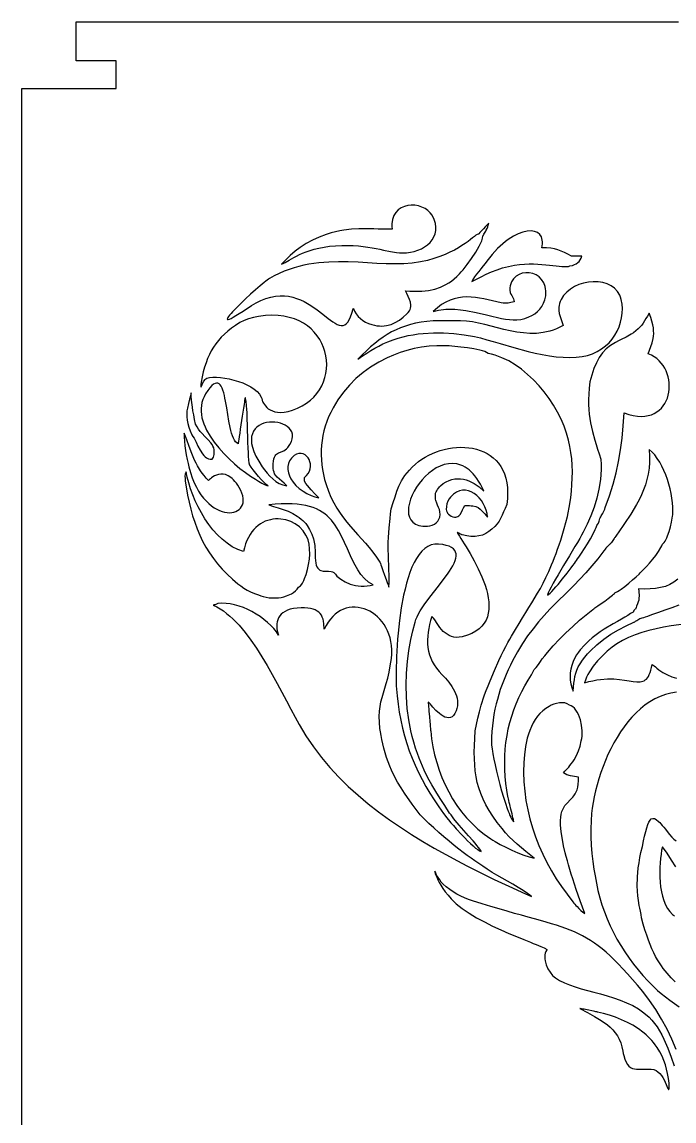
# Model space of a CAD drawing. Header units: millimetres. Extents: x 299 to 601, y 229 to 371.
# Drawn here: x 405.9 to 454.6, y 285.5 to 367.6 of the extents above; entities that cross this region are included whole.
import ezdxf

# ---------------------------------------------------------------- set-up
doc = ezdxf.new("R2010")
doc.units = ezdxf.units.MM
doc.layers.get('0').update_dxf_attribs({"linetype": 'CONTINUOUS', "true_color": 0xffffff})

msp = doc.modelspace()

# ---------------------------------------------------------------- linework, layer by layer
at = {"linetype": 'CONTINUOUS', "true_color": 0xffffff}
for points in [[(405.867, 362.63), (405.887, 362.63), (405.947, 362.63), (406.042, 362.63), (406.17, 362.63), (406.33, 362.63), (406.517, 362.63), (406.73, 362.63), (406.967, 362.63), (407.225, 362.63), (407.5, 362.63), (407.79, 362.63), (408.095, 362.63), (408.73, 362.63), (409.385, 362.63), (410.042, 362.63), (410.677, 362.63), (410.982, 362.63), (411.272, 362.63), (411.547, 362.63), (411.805, 362.63), (412.042, 362.63), (412.255, 362.63), (412.442, 362.63), (412.602, 362.63), (412.73, 362.63), (412.825, 362.63), (412.885, 362.63), (412.905, 362.63), (412.905, 362.652), (412.905, 362.717), (412.905, 362.82), (412.905, 362.952), (412.905, 363.11), (412.905, 363.282), (412.905, 363.662), (412.905, 364.042), (412.905, 364.215), (412.905, 364.372), (412.905, 364.505), (412.905, 364.607), (412.905, 364.672), (412.905, 364.695), (412.897, 364.695), (412.872, 364.695), (412.83, 364.695), (412.775, 364.695), (412.627, 364.695), (412.437, 364.695), (412.21, 364.695), (411.955, 364.695), (411.685, 364.695), (411.405, 364.695), (411.125, 364.695), (410.855, 364.695), (410.6, 364.695), (410.375, 364.695), (410.182, 364.695), (410.035, 364.695), (409.98, 364.695), (409.937, 364.695), (409.912, 364.695), (409.905, 364.695), (409.905, 364.702), (409.905, 364.727), (409.905, 364.82), (409.905, 364.962), (409.905, 365.147), (409.905, 365.367), (409.905, 365.612), (409.905, 365.875), (409.905, 366.145), (409.905, 366.415), (409.905, 366.677), (409.905, 366.922), (409.905, 367.142), (409.905, 367.327), (409.905, 367.47), (409.905, 367.562), (409.905, 367.587), (409.905, 367.595), (409.97, 367.595), (410.162, 367.595), (410.48, 367.595), (410.915, 367.595), (411.467, 367.595), (412.13, 367.595), (412.9, 367.595), (413.772, 367.595), (414.745, 367.595), (415.81, 367.595), (416.967, 367.595), (418.21, 367.595), (419.537, 367.595), (420.94, 367.595), (422.42, 367.595), (423.967, 367.595), (425.582, 367.595), (427.257, 367.595), (428.992, 367.595), (430.78, 367.595), (432.615, 367.595), (434.497, 367.595), (436.42, 367.595), (438.382, 367.595), (442.397, 367.595), (446.512, 367.595), (450.692, 367.595), (454.905, 367.595)], [(405.867, 285.17), (405.867, 286.332), (405.867, 287.57), (405.867, 288.882), (405.867, 290.262), (405.867, 291.71), (405.867, 293.217), (405.867, 294.782), (405.867, 296.402), (405.867, 298.07), (405.867, 299.785), (405.867, 301.545), (405.867, 305.17), (405.867, 308.92), (405.867, 312.762), (405.867, 316.667), (405.867, 320.602), (405.867, 324.537), (405.867, 328.442), (405.867, 332.285), (405.867, 336.035), (405.867, 339.662), (405.867, 341.42), (405.867, 343.135), (405.867, 344.805), (405.867, 346.425), (405.867, 347.99), (405.867, 349.497), (405.867, 350.942), (405.867, 352.322), (405.867, 353.635), (405.867, 354.872), (405.867, 356.035), (405.867, 357.115), (405.867, 358.11), (405.867, 359.017), (405.867, 359.832), (405.867, 360.552), (405.867, 361.17), (405.867, 361.685), (405.867, 362.092), (405.867, 362.39), (405.867, 362.57), (405.867, 362.63)], [(433.51, 352.12), (433.137, 352.115), (432.79, 352.115), (432.465, 352.12), (432.155, 352.127), (431.577, 352.14), (431.03, 352.142), (430.485, 352.115), (429.915, 352.045), (429.612, 351.987), (429.295, 351.915), (428.957, 351.825), (428.595, 351.712), (428.055, 351.512), (427.555, 351.285), (427.087, 351.027), (426.657, 350.75), (426.26, 350.455), (425.895, 350.142), (425.562, 349.822), (425.26, 349.492), (425.387, 349.547), (425.522, 349.615), (425.82, 349.787), (425.987, 349.887), (426.167, 349.992), (426.367, 350.102), (426.585, 350.212), (426.827, 350.322), (427.09, 350.427), (427.38, 350.527), (427.697, 350.62), (428.045, 350.702), (428.425, 350.772), (428.84, 350.83), (429.292, 350.867), (429.757, 350.887), (430.192, 350.89), (430.605, 350.877), (430.99, 350.852), (431.352, 350.817), (431.695, 350.772), (432.015, 350.72), (432.32, 350.665), (432.605, 350.607), (432.877, 350.55), (433.385, 350.445), (433.85, 350.37), (434.072, 350.347), (434.29, 350.34), (434.587, 350.352), (434.88, 350.39), (435.165, 350.452), (435.437, 350.54), (435.697, 350.652), (435.937, 350.785), (436.155, 350.94), (436.347, 351.115), (436.51, 351.31), (436.637, 351.525), (436.73, 351.755), (436.78, 352.002), (436.787, 352.267), (436.747, 352.545), (436.652, 352.84), (436.505, 353.145), (436.365, 353.342), (436.185, 353.512), (435.972, 353.652), (435.737, 353.765), (435.482, 353.845), (435.217, 353.892), (434.947, 353.902), (434.682, 353.877), (434.427, 353.812), (434.187, 353.707), (433.972, 353.56), (433.79, 353.367), (433.645, 353.13), (433.545, 352.842), (433.497, 352.507), (433.497, 352.32), (433.51, 352.12)], [(440.29, 351.595), (440.3, 351.615), (440.33, 351.665), (440.372, 351.735), (440.42, 351.815), (440.465, 351.895), (440.507, 351.967), (440.537, 352.015), (440.547, 352.035), (440.602, 352.167), (440.65, 352.282), (440.695, 352.405), (440.737, 352.56), (440.727, 352.55), (440.702, 352.525), (440.615, 352.432), (440.487, 352.3), (440.342, 352.147), (440.197, 351.997), (440.07, 351.865), (439.982, 351.772), (439.957, 351.747), (439.947, 351.737), (439.872, 351.71), (439.777, 351.652), (439.662, 351.57), (439.527, 351.465), (439.367, 351.34), (439.182, 351.2), (438.972, 351.05), (438.732, 350.887), (438.465, 350.72), (438.167, 350.55), (437.835, 350.38), (437.47, 350.215), (437.067, 350.057), (436.63, 349.91), (436.152, 349.775), (435.635, 349.66), (435.022, 349.567), (434.387, 349.52), (433.735, 349.507), (433.062, 349.522), (432.377, 349.555), (431.675, 349.595), (430.965, 349.635), (430.242, 349.662), (429.512, 349.672), (428.777, 349.655), (428.037, 349.597), (427.297, 349.492), (426.927, 349.42), (426.555, 349.332), (426.185, 349.227), (425.817, 349.107), (425.447, 348.965), (425.082, 348.805), (424.715, 348.622), (424.352, 348.42), (424.28, 348.372), (424.187, 348.305), (424.075, 348.217), (423.945, 348.115), (423.802, 347.995), (423.647, 347.865), (423.305, 347.567), (422.942, 347.242), (422.57, 346.902), (422.212, 346.56), (421.882, 346.235), (421.732, 346.082), (421.597, 345.94), (421.48, 345.807), (421.377, 345.69), (421.297, 345.587), (421.24, 345.5), (421.205, 345.432), (421.2, 345.385), (421.222, 345.362), (421.275, 345.362), (421.362, 345.39), (421.485, 345.445), (421.647, 345.53), (421.847, 345.647), (422.09, 345.8), (422.377, 345.987), (423.017, 346.4), (423.355, 346.592), (423.712, 346.772), (424.087, 346.927), (424.452, 347.035), (424.802, 347.102), (425.142, 347.132), (425.47, 347.127), (425.785, 347.092), (426.09, 347.027), (426.382, 346.94), (426.662, 346.83), (426.935, 346.702), (427.445, 346.405), (427.912, 346.08), (428.342, 345.747), (428.737, 345.437), (428.92, 345.3), (429.095, 345.177), (429.26, 345.075), (429.417, 344.992), (429.567, 344.937), (429.71, 344.912), (429.845, 344.917), (429.972, 344.96), (430.092, 345.042), (430.205, 345.165), (430.312, 345.335), (430.412, 345.552), (430.505, 345.825), (430.595, 346.152), (430.607, 346.172), (430.617, 346.19), (430.715, 345.972), (430.835, 345.772), (430.98, 345.592), (431.142, 345.43), (431.327, 345.287), (431.532, 345.167), (431.757, 345.072), (432.002, 344.997), (432.19, 344.937), (432.377, 344.897), (432.56, 344.875), (432.74, 344.867), (432.917, 344.877), (433.092, 344.902), (433.43, 344.992), (433.752, 345.132), (434.06, 345.315), (434.35, 345.535), (434.622, 345.782), (434.722, 345.887), (434.8, 345.995), (434.855, 346.102), (434.892, 346.21), (434.91, 346.32), (434.912, 346.43), (434.88, 346.647), (434.807, 346.865), (434.71, 347.08), (434.602, 347.29), (434.5, 347.495), (434.837, 347.48), (435.152, 347.472), (435.45, 347.475), (435.727, 347.485), (435.99, 347.505), (436.24, 347.535), (436.702, 347.63), (437.132, 347.772), (437.337, 347.865), (437.537, 347.972), (437.737, 348.095), (437.937, 348.235), (438.137, 348.392), (438.342, 348.565), (438.432, 348.65), (438.542, 348.767), (438.672, 348.912), (438.815, 349.082), (438.965, 349.27), (439.125, 349.475), (439.447, 349.92), (439.755, 350.382), (439.892, 350.612), (440.017, 350.835), (440.122, 351.05), (440.205, 351.25), (440.262, 351.432), (440.29, 351.595)], [(446.797, 349.36), (446.977, 349.405), (447.135, 349.46), (447.27, 349.527), (447.385, 349.607), (447.482, 349.702), (447.565, 349.812), (447.635, 349.94), (447.695, 350.087), (447.685, 350.087), (447.66, 350.087), (447.572, 350.09), (447.445, 350.092), (447.3, 350.092), (447.155, 350.095), (447.027, 350.097), (446.94, 350.1), (446.915, 350.1), (446.905, 350.1), (446.637, 350.237), (446.387, 350.365), (446.147, 350.477), (445.902, 350.572), (445.645, 350.645), (445.365, 350.695), (445.05, 350.715), (444.687, 350.705), (444.722, 350.87), (444.742, 351.025), (444.745, 351.167), (444.732, 351.3), (444.665, 351.532), (444.542, 351.717), (444.37, 351.855), (444.152, 351.942), (443.897, 351.98), (443.605, 351.962), (443.282, 351.892), (442.935, 351.765), (442.567, 351.577), (442.375, 351.462), (442.182, 351.332), (441.985, 351.187), (441.785, 351.025), (441.585, 350.847), (441.382, 350.655), (441.18, 350.445), (440.977, 350.22), (440.777, 349.977), (440.577, 349.717), (440.452, 349.552), (440.305, 349.362), (440.142, 349.157), (439.98, 348.945), (439.82, 348.735), (439.675, 348.537), (439.552, 348.357), (439.462, 348.207), (439.82, 348.372), (440.175, 348.557), (440.545, 348.747), (440.94, 348.925), (441.35, 349.08), (441.767, 349.212), (442.202, 349.322), (442.66, 349.41), (443.032, 349.462), (443.395, 349.495), (443.742, 349.51), (444.077, 349.51), (444.4, 349.5), (444.705, 349.48), (444.997, 349.455), (445.27, 349.425), (445.527, 349.395), (445.767, 349.365), (445.99, 349.34), (446.192, 349.32), (446.375, 349.31), (446.537, 349.31), (446.677, 349.327), (446.797, 349.36)], [(442.297, 347.547), (442.342, 347.38), (442.392, 347.247), (442.445, 347.145), (442.495, 347.057), (442.582, 346.895), (442.615, 346.8), (442.637, 346.68), (442.5, 346.645), (442.382, 346.617), (442.172, 346.58), (442.067, 346.572), (441.95, 346.572), (441.815, 346.582), (441.655, 346.6), (441.007, 346.752), (440.367, 346.897), (440.047, 346.957), (439.73, 347.002), (439.412, 347.035), (439.097, 347.045), (438.782, 347.03), (438.467, 346.987), (438.152, 346.915), (437.837, 346.807), (437.522, 346.662), (437.207, 346.475), (436.89, 346.24), (436.575, 345.957), (436.78, 346.012), (436.972, 346.055), (437.342, 346.115), (437.532, 346.13), (437.732, 346.135), (437.947, 346.132), (438.185, 346.12), (438.61, 346.082), (439.017, 346.027), (439.797, 345.882), (440.567, 345.7), (440.965, 345.6), (441.375, 345.497), (441.69, 345.44), (441.987, 345.39), (442.277, 345.35), (442.56, 345.327), (442.84, 345.33), (443.127, 345.365), (443.422, 345.435), (443.73, 345.55), (443.947, 345.657), (444.16, 345.792), (444.36, 345.947), (444.542, 346.13), (444.702, 346.337), (444.832, 346.572), (444.93, 346.83), (444.987, 347.115), (445.002, 347.307), (445, 347.49), (444.98, 347.662), (444.947, 347.822), (444.837, 348.107), (444.68, 348.347), (444.485, 348.545), (444.26, 348.692), (444.012, 348.795), (443.755, 348.85), (443.492, 348.857), (443.235, 348.817), (442.992, 348.73), (442.77, 348.592), (442.582, 348.407), (442.435, 348.17), (442.337, 347.882), (442.31, 347.722), (442.297, 347.547)], [(438.63, 345.265), (438.607, 345.265), (438.542, 345.265), (438.44, 345.265), (438.31, 345.265), (438.152, 345.265), (437.98, 345.262), (437.602, 345.262), (437.225, 345.262), (437.052, 345.26), (436.895, 345.26), (436.765, 345.26), (436.662, 345.26), (436.597, 345.26), (436.575, 345.26), (436.112, 345.215), (435.677, 345.155), (435.265, 345.075), (434.875, 344.982), (434.502, 344.87), (434.147, 344.74), (433.805, 344.592), (433.475, 344.427), (433.152, 344.242), (432.837, 344.037), (432.527, 343.815), (432.217, 343.572), (431.907, 343.31), (431.592, 343.025), (431.275, 342.72), (430.947, 342.395), (431.297, 342.635), (431.617, 342.85), (431.915, 343.042), (432.21, 343.217), (432.51, 343.377), (432.83, 343.532), (433.187, 343.682), (433.382, 343.757), (433.59, 343.835), (433.962, 343.957), (434.337, 344.065), (434.712, 344.152), (435.087, 344.225), (435.462, 344.28), (435.837, 344.322), (436.592, 344.365), (437.352, 344.357), (438.115, 344.307), (438.885, 344.22), (439.662, 344.1), (440.112, 343.98), (440.585, 343.847), (441.072, 343.705), (441.575, 343.555), (442.61, 343.255), (443.67, 342.972), (444.202, 342.847), (444.732, 342.737), (445.257, 342.645), (445.775, 342.575), (446.28, 342.532), (446.772, 342.517), (447.25, 342.535), (447.707, 342.587), (448.112, 342.675), (448.487, 342.802), (448.837, 342.962), (449.16, 343.157), (449.452, 343.38), (449.715, 343.627), (449.95, 343.897), (450.155, 344.187), (450.327, 344.495), (450.47, 344.817), (450.577, 345.147), (450.655, 345.485), (450.7, 345.83), (450.71, 346.172), (450.687, 346.515), (450.63, 346.852), (450.582, 347.022), (450.52, 347.18), (450.35, 347.462), (450.13, 347.695), (449.867, 347.882), (449.57, 348.022), (449.245, 348.12), (448.897, 348.175), (448.54, 348.185), (448.177, 348.155), (447.817, 348.085), (447.467, 347.972), (447.135, 347.822), (446.83, 347.635), (446.557, 347.412), (446.325, 347.152), (446.14, 346.857), (446.067, 346.7), (446.015, 346.552), (445.98, 346.41), (445.96, 346.277), (445.962, 346.03), (446.002, 345.8), (446.07, 345.58), (446.15, 345.362), (446.225, 345.145), (446.282, 344.915), (446.035, 344.782), (445.79, 344.667), (445.542, 344.57), (445.295, 344.49), (445.047, 344.427), (444.8, 344.38), (444.302, 344.322), (443.81, 344.317), (443.317, 344.35), (442.825, 344.417), (442.337, 344.512), (441.855, 344.622), (441.375, 344.745), (440.432, 344.99), (439.97, 345.095), (439.515, 345.182), (439.067, 345.24), (438.63, 345.265)], [(445.125, 324.762), (445.212, 324.822), (445.322, 324.917), (445.45, 325.042), (445.592, 325.197), (445.747, 325.372), (445.912, 325.565), (446.25, 325.98), (446.582, 326.405), (446.74, 326.607), (446.885, 326.8), (447.015, 326.975), (447.127, 327.127), (447.217, 327.255), (447.285, 327.35), (447.365, 327.465), (447.455, 327.597), (447.66, 327.9), (447.882, 328.24), (448.11, 328.602), (448.327, 328.97), (448.525, 329.332), (448.687, 329.667), (448.75, 329.822), (448.8, 329.965), (448.862, 330.037), (448.932, 330.147), (448.99, 330.295), (449.017, 330.477), (449.027, 330.495), (449.055, 330.54), (449.092, 330.607), (449.137, 330.682), (449.182, 330.755), (449.22, 330.822), (449.247, 330.867), (449.257, 330.885), (449.307, 330.995), (449.35, 331.095), (449.39, 331.195), (449.432, 331.302), (449.752, 332.182), (450.022, 333.042), (450.245, 333.895), (450.427, 334.747), (450.572, 335.61), (450.687, 336.495), (450.777, 337.412), (450.845, 338.372), (451.192, 338.257), (451.522, 338.177), (451.832, 338.13), (452.122, 338.115), (452.392, 338.13), (452.647, 338.172), (452.88, 338.24), (453.095, 338.332), (453.29, 338.447), (453.467, 338.582), (453.625, 338.735), (453.765, 338.902), (453.885, 339.087), (453.987, 339.282), (454.07, 339.49), (454.135, 339.705), (454.182, 339.927), (454.207, 340.152), (454.217, 340.382), (454.207, 340.615), (454.177, 340.845), (454.13, 341.072), (454.065, 341.297), (453.98, 341.512), (453.877, 341.722), (453.757, 341.92), (453.617, 342.105), (453.46, 342.277), (453.282, 342.435), (453.09, 342.572), (452.875, 342.69), (452.645, 342.787), (452.735, 343.065), (452.84, 343.337), (452.94, 343.625), (453.017, 343.94), (453.04, 344.115), (453.052, 344.302), (453.047, 344.505), (453.027, 344.727), (452.987, 344.967), (452.922, 345.23), (452.837, 345.515), (452.722, 345.825), (452.585, 345.612), (452.47, 345.422), (452.367, 345.25), (452.27, 345.092), (452.165, 344.945), (452.042, 344.8), (451.897, 344.655), (451.72, 344.505), (451.537, 344.37), (451.36, 344.252), (451.005, 344.05), (450.627, 343.86), (450.422, 343.76), (450.202, 343.652), (449.825, 343.427), (449.497, 343.162), (449.217, 342.857), (448.975, 342.51), (448.767, 342.117), (448.585, 341.685), (448.425, 341.21), (448.28, 340.69), (448.235, 340.222), (448.207, 339.785), (448.192, 339.377), (448.192, 338.995), (448.207, 338.63), (448.237, 338.285), (448.33, 337.627), (448.47, 336.992), (448.647, 336.35), (448.752, 336.017), (448.862, 335.672), (448.982, 335.307), (449.107, 334.925), (449.122, 334.532), (449.12, 334.147), (449.102, 333.77), (449.067, 333.402), (448.96, 332.687), (448.797, 331.997), (448.592, 331.332), (448.352, 330.692), (448.082, 330.07), (447.787, 329.467), (447.67, 329.247), (447.525, 328.987), (447.355, 328.697), (447.167, 328.382), (446.967, 328.045), (446.755, 327.695), (446.322, 326.977), (446.107, 326.622), (445.905, 326.277), (445.715, 325.95), (445.542, 325.642), (445.392, 325.365), (445.27, 325.122), (445.18, 324.92), (445.125, 324.762)], [(423.542, 345.592), (423.155, 345.515), (422.79, 345.412), (422.45, 345.285), (422.132, 345.137), (421.81, 344.922), (421.51, 344.707), (421.235, 344.487), (420.982, 344.262), (420.75, 344.032), (420.537, 343.795), (420.345, 343.547), (420.167, 343.29), (420.007, 343.022), (419.862, 342.74), (419.732, 342.44), (419.612, 342.127), (419.505, 341.795), (419.407, 341.445), (419.32, 341.072), (419.24, 340.677), (419.232, 340.53), (419.227, 340.422), (419.227, 340.355), (419.232, 340.322), (419.24, 340.317), (419.255, 340.337), (419.272, 340.377), (419.295, 340.435), (419.357, 340.582), (419.44, 340.742), (419.545, 340.885), (419.605, 340.935), (419.672, 340.97), (419.875, 341.017), (420.117, 341.042), (420.395, 341.042), (420.697, 341.022), (421.017, 340.98), (421.352, 340.917), (421.69, 340.835), (422.027, 340.735), (422.355, 340.615), (422.667, 340.48), (422.955, 340.325), (423.212, 340.157), (423.435, 339.975), (423.61, 339.777), (423.735, 339.565), (423.777, 339.455), (423.802, 339.342), (423.81, 339.312), (423.83, 339.257), (423.862, 339.185), (423.91, 339.097), (423.972, 339), (424.052, 338.897), (424.15, 338.792), (424.267, 338.692), (424.407, 338.602), (424.567, 338.522), (424.75, 338.462), (424.96, 338.422), (425.195, 338.407), (425.455, 338.425), (425.747, 338.477), (426.067, 338.57), (426.452, 338.72), (426.805, 338.895), (427.125, 339.097), (427.412, 339.32), (427.67, 339.565), (427.897, 339.827), (428.092, 340.107), (428.257, 340.4), (428.392, 340.702), (428.495, 341.015), (428.57, 341.335), (428.612, 341.66), (428.627, 341.987), (428.612, 342.312), (428.567, 342.637), (428.495, 342.957), (428.392, 343.27), (428.262, 343.572), (428.102, 343.865), (427.915, 344.145), (427.7, 344.407), (427.457, 344.652), (427.185, 344.875), (426.887, 345.077), (426.562, 345.252), (426.21, 345.402), (425.83, 345.52), (425.425, 345.607), (424.992, 345.66), (424.535, 345.677), (424.052, 345.655), (423.542, 345.592)], [(428.58, 333.032), (428.752, 332.537), (428.945, 332.082), (429.155, 331.66), (429.382, 331.265), (429.622, 330.895), (429.875, 330.547), (430.137, 330.215), (430.407, 329.892), (430.962, 329.27), (431.525, 328.637), (431.805, 328.31), (432.08, 327.967), (432.347, 327.605), (432.607, 327.22), (432.62, 327.185), (432.642, 327.115), (432.677, 327.015), (432.722, 326.892), (432.772, 326.75), (432.827, 326.592), (432.947, 326.257), (433.067, 325.925), (433.122, 325.772), (433.17, 325.637), (433.212, 325.52), (433.245, 325.432), (433.265, 325.372), (433.275, 325.35), (433.295, 325.707), (433.297, 326.075), (433.275, 326.825), (433.24, 327.58), (433.222, 328.32), (433.227, 328.707), (433.242, 329.077), (433.287, 329.782), (433.355, 330.477), (433.395, 330.832), (433.437, 331.2), (433.6, 331.672), (433.737, 332.107), (433.87, 332.517), (434.022, 332.912), (434.112, 333.107), (434.215, 333.302), (434.332, 333.497), (434.47, 333.697), (434.63, 333.9), (434.812, 334.107), (435.02, 334.325), (435.26, 334.547), (435.487, 334.737), (435.73, 334.912), (435.985, 335.075), (436.252, 335.22), (436.532, 335.352), (436.817, 335.467), (437.112, 335.567), (437.412, 335.65), (437.715, 335.717), (438.02, 335.765), (438.327, 335.795), (438.632, 335.807), (438.935, 335.802), (439.232, 335.775), (439.525, 335.73), (439.812, 335.665), (440.087, 335.58), (440.355, 335.472), (440.607, 335.345), (440.847, 335.195), (441.072, 335.022), (441.28, 334.827), (441.47, 334.61), (441.637, 334.37), (441.785, 334.102), (441.907, 333.812), (442.007, 333.5), (442.08, 333.16), (442.122, 332.792), (442.137, 332.402), (442.12, 331.982), (442.07, 331.537), (441.947, 331.242), (441.837, 330.972), (441.732, 330.727), (441.62, 330.497), (441.497, 330.285), (441.352, 330.08), (441.18, 329.88), (440.97, 329.682), (440.742, 329.505), (440.502, 329.362), (440.252, 329.252), (439.987, 329.18), (439.705, 329.142), (439.402, 329.142), (439.082, 329.182), (438.74, 329.262), (438.725, 329.27), (438.685, 329.29), (438.625, 329.317), (438.56, 329.35), (438.495, 329.382), (438.437, 329.41), (438.395, 329.43), (438.38, 329.437), (438.455, 329.312), (438.545, 329.165), (438.652, 328.995), (438.772, 328.802), (438.902, 328.592), (439.042, 328.365), (439.19, 328.122), (439.34, 327.865), (439.647, 327.315), (439.945, 326.73), (440.22, 326.117), (440.455, 325.495), (440.55, 325.182), (440.627, 324.875), (440.687, 324.567), (440.725, 324.267), (440.74, 323.972), (440.73, 323.687), (440.692, 323.412), (440.625, 323.147), (440.525, 322.897), (440.39, 322.66), (440.222, 322.44), (440.012, 322.24), (439.765, 322.057), (439.472, 321.895), (439.137, 321.757), (438.755, 321.645), (438.532, 321.605), (438.322, 321.6), (438.125, 321.625), (437.94, 321.675), (437.77, 321.745), (437.612, 321.835), (437.335, 322.052), (437.2, 322.192), (437.082, 322.337), (436.887, 322.627), (436.705, 322.91), (436.602, 323.042), (436.485, 323.167), (436.392, 322.867), (436.312, 322.57), (436.25, 322.275), (436.202, 321.982), (436.172, 321.692), (436.16, 321.407), (436.165, 321.125), (436.192, 320.847), (436.237, 320.575), (436.307, 320.307), (436.4, 320.045), (436.515, 319.79), (436.655, 319.537), (436.822, 319.292), (437.015, 319.055), (437.235, 318.822), (437.495, 318.555), (437.747, 318.257), (437.977, 317.935), (438.172, 317.592), (438.25, 317.415), (438.315, 317.235), (438.362, 317.05), (438.392, 316.862), (438.402, 316.675), (438.39, 316.482), (438.357, 316.292), (438.297, 316.1), (438.207, 315.905), (438.102, 315.76), (437.99, 315.662), (437.865, 315.605), (437.735, 315.587), (437.6, 315.602), (437.462, 315.647), (437.322, 315.715), (437.182, 315.805), (437.045, 315.907), (436.782, 316.145), (436.552, 316.392), (436.455, 316.51), (436.37, 316.615), (436.337, 316.65), (436.317, 316.672), (436.297, 316.692), (436.275, 316.707), (436.25, 316.725), (436.21, 316.752), (436.212, 316.727), (436.217, 316.66), (436.227, 316.555), (436.24, 316.417), (436.252, 316.255), (436.267, 316.072), (436.302, 315.677), (436.337, 315.285), (436.352, 315.102), (436.365, 314.94), (436.377, 314.802), (436.387, 314.697), (436.392, 314.63), (436.395, 314.605), (436.465, 314.007), (436.565, 313.415), (436.69, 312.827), (436.845, 312.247), (437.025, 311.677), (437.235, 311.12), (437.472, 310.575), (437.737, 310.047), (438.032, 309.532), (438.352, 309.037), (438.702, 308.565), (439.08, 308.11), (439.487, 307.682), (439.922, 307.277), (440.385, 306.9), (440.877, 306.552), (441.035, 306.452), (441.207, 306.347), (441.592, 306.132), (442.015, 305.912), (442.457, 305.7), (442.907, 305.505), (443.347, 305.332), (443.76, 305.197), (444.127, 305.102), (443.495, 305.6), (442.86, 306.135), (442.552, 306.415), (442.257, 306.705), (441.98, 307), (441.722, 307.305), (441.362, 307.775), (441.045, 308.227), (440.765, 308.665), (440.522, 309.092), (440.315, 309.515), (440.137, 309.93), (439.995, 310.347), (439.877, 310.765), (439.787, 311.19), (439.722, 311.622), (439.68, 312.07), (439.657, 312.53), (439.652, 313.012), (439.662, 313.515), (439.687, 314.045), (439.725, 314.605), (439.922, 315.562), (440.032, 316.042), (440.16, 316.525), (440.227, 316.747), (440.317, 317.012), (440.425, 317.31), (440.547, 317.637), (440.685, 317.99), (440.832, 318.357), (441.155, 319.122), (441.495, 319.885), (441.665, 320.252), (441.832, 320.6), (441.995, 320.925), (442.152, 321.22), (442.3, 321.477), (442.435, 321.695), (442.722, 322.195), (442.995, 322.65), (443.25, 323.07), (443.495, 323.46), (443.727, 323.83), (443.95, 324.185), (444.38, 324.895), (444.587, 325.265), (444.792, 325.652), (445, 326.07), (445.21, 326.525), (445.422, 327.022), (445.532, 327.292), (445.642, 327.575), (445.755, 327.872), (445.87, 328.187), (445.987, 328.52), (446.107, 328.87), (446.372, 329.73), (446.6, 330.635), (446.78, 331.572), (446.85, 332.05), (446.907, 332.532), (446.947, 333.017), (446.97, 333.502), (446.975, 333.985), (446.962, 334.465), (446.927, 334.942), (446.872, 335.412), (446.797, 335.877), (446.697, 336.332), (446.547, 336.855), (446.357, 337.385), (446.127, 337.912), (445.862, 338.437), (445.565, 338.955), (445.232, 339.46), (444.872, 339.947), (444.485, 340.412), (444.072, 340.852), (443.637, 341.26), (443.182, 341.635), (442.707, 341.97), (442.22, 342.26), (441.717, 342.502), (441.202, 342.692), (440.942, 342.765), (440.68, 342.825), (440.57, 342.895), (440.427, 342.96), (440.257, 343.017), (440.065, 343.072), (439.852, 343.122), (439.627, 343.167), (439.147, 343.242), (438.655, 343.302), (438.187, 343.35), (437.97, 343.367), (437.772, 343.382), (437.595, 343.392), (437.445, 343.402), (436.862, 343.402), (436.282, 343.362), (435.715, 343.287), (435.16, 343.18), (434.62, 343.045), (434.105, 342.885), (433.612, 342.702), (433.147, 342.5), (432.51, 342.175), (431.907, 341.807), (431.34, 341.397), (430.81, 340.947), (430.32, 340.457), (429.87, 339.93), (429.462, 339.362), (429.1, 338.757), (428.925, 338.42), (428.77, 338.077), (428.635, 337.732), (428.517, 337.385), (428.42, 337.032), (428.342, 336.677), (428.282, 336.32), (428.24, 335.962), (428.217, 335.6), (428.215, 335.237), (428.23, 334.872), (428.262, 334.505), (428.315, 334.14), (428.385, 333.77), (428.472, 333.402), (428.58, 333.032)], [(423.302, 333.42), (423.525, 333.282), (423.772, 333.135), (424.022, 333.007), (424.145, 332.96), (424.26, 332.93), (424.187, 332.975), (424.105, 333.035), (423.922, 333.2), (423.725, 333.405), (423.522, 333.635), (423.325, 333.877), (423.145, 334.115), (422.99, 334.332), (422.872, 334.512), (422.855, 334.552), (422.84, 334.617), (422.827, 334.702), (422.815, 334.805), (422.805, 334.93), (422.792, 335.07), (422.785, 335.225), (422.775, 335.392), (422.76, 335.765), (422.747, 336.172), (422.735, 336.605), (422.722, 337.05), (422.71, 337.492), (422.695, 337.922), (422.677, 338.327), (422.657, 338.695), (422.647, 338.86), (422.635, 339.01), (422.62, 339.147), (422.605, 339.265), (422.59, 339.365), (422.57, 339.445), (422.552, 339.502), (422.53, 339.537), (422.527, 339.527), (422.525, 339.497), (422.517, 339.452), (422.507, 339.387), (422.495, 339.31), (422.482, 339.217), (422.45, 338.995), (422.41, 338.732), (422.365, 338.44), (422.317, 338.125), (422.27, 337.802), (422.222, 337.48), (422.175, 337.165), (422.13, 336.872), (422.092, 336.61), (422.057, 336.387), (422.045, 336.295), (422.032, 336.217), (422.022, 336.152), (422.015, 336.107), (422.012, 336.077), (422.01, 336.067), (421.907, 336.13), (421.815, 336.225), (421.732, 336.347), (421.655, 336.495), (421.587, 336.665), (421.522, 336.855), (421.467, 337.06), (421.415, 337.282), (421.32, 337.757), (421.237, 338.257), (421.157, 338.762), (421.072, 339.245), (421.03, 339.472), (420.982, 339.69), (420.932, 339.887), (420.875, 340.07), (420.815, 340.23), (420.75, 340.365), (420.675, 340.475), (420.595, 340.552), (420.505, 340.6), (420.407, 340.612), (420.297, 340.587), (420.18, 340.522), (420.05, 340.415), (419.907, 340.26), (419.752, 340.057), (419.582, 339.802), (419.465, 339.59), (419.372, 339.375), (419.307, 339.155), (419.265, 338.932), (419.245, 338.707), (419.247, 338.48), (419.27, 338.252), (419.312, 338.02), (419.372, 337.79), (419.452, 337.557), (419.545, 337.327), (419.655, 337.097), (419.915, 336.64), (420.222, 336.192), (420.567, 335.757), (420.94, 335.34), (421.335, 334.945), (421.742, 334.572), (422.15, 334.23), (422.552, 333.922), (422.94, 333.65), (423.302, 333.42)], [(420.08, 334.922), (420.16, 335.08), (420.195, 335.17), (420.215, 335.272), (420.227, 335.452), (420.215, 335.615), (420.185, 335.762), (420.132, 335.897), (420.065, 336.02), (419.982, 336.137), (419.785, 336.365), (419.552, 336.595), (419.305, 336.852), (419.18, 337), (419.06, 337.16), (418.942, 337.34), (418.832, 337.54), (418.757, 337.897), (418.692, 338.222), (418.64, 338.52), (418.592, 338.797), (418.527, 339.327), (418.507, 339.595), (418.492, 339.872), (418.48, 339.77), (418.457, 339.655), (418.382, 339.392), (418.295, 339.082), (418.217, 338.725), (418.192, 338.525), (418.18, 338.312), (418.185, 338.087), (418.207, 337.847), (418.252, 337.592), (418.325, 337.322), (418.425, 337.037), (418.557, 336.737), (418.64, 336.622), (418.717, 336.492), (418.865, 336.202), (419.012, 335.89), (419.167, 335.585), (419.342, 335.31), (419.44, 335.192), (419.545, 335.09), (419.66, 335.01), (419.787, 334.952), (419.927, 334.922), (420.08, 334.922)], [(423.812, 334.352), (423.982, 334.117), (424.17, 333.885), (424.372, 333.66), (424.595, 333.45), (424.832, 333.262), (425.085, 333.107), (425.355, 332.992), (425.642, 332.92), (425.462, 333.117), (425.277, 333.277), (425.1, 333.42), (424.935, 333.565), (424.795, 333.732), (424.74, 333.832), (424.692, 333.945), (424.657, 334.072), (424.635, 334.22), (424.625, 334.39), (424.632, 334.582), (424.652, 334.775), (424.682, 334.935), (424.72, 335.062), (424.765, 335.162), (424.82, 335.242), (424.88, 335.302), (425.017, 335.385), (425.175, 335.442), (425.347, 335.507), (425.437, 335.555), (425.53, 335.615), (425.622, 335.692), (425.715, 335.795), (425.875, 336.02), (425.987, 336.232), (426.052, 336.432), (426.077, 336.62), (426.062, 336.795), (426.012, 336.957), (425.93, 337.105), (425.82, 337.235), (425.685, 337.352), (425.527, 337.452), (425.355, 337.537), (425.167, 337.602), (424.967, 337.65), (424.762, 337.68), (424.552, 337.69), (424.342, 337.682), (424.135, 337.652), (423.935, 337.602), (423.745, 337.53), (423.57, 337.435), (423.412, 337.317), (423.272, 337.177), (423.16, 337.012), (423.075, 336.822), (423.02, 336.61), (423, 336.37), (423.02, 336.102), (423.08, 335.81), (423.187, 335.487), (423.342, 335.137), (423.55, 334.76), (423.812, 334.352)], [(418.762, 334.84), (418.55, 335.355), (418.355, 335.865), (418.17, 336.367), (417.977, 336.865), (417.98, 336.575), (418, 336.257), (418.037, 335.922), (418.085, 335.577), (418.142, 335.235), (418.205, 334.907), (418.272, 334.605), (418.34, 334.335), (418.457, 333.915), (418.587, 333.522), (418.735, 333.162), (418.892, 332.832), (419.06, 332.532), (419.237, 332.257), (419.425, 332.012), (419.615, 331.795), (419.812, 331.6), (420.012, 331.432), (420.212, 331.29), (420.415, 331.172), (420.615, 331.077), (420.81, 331.005), (421.002, 330.955), (421.19, 330.925), (421.367, 330.917), (421.537, 330.93), (421.695, 330.96), (421.842, 331.01), (421.975, 331.077), (422.092, 331.16), (422.192, 331.262), (422.275, 331.38), (422.337, 331.51), (422.38, 331.657), (422.397, 331.817), (422.392, 331.99), (422.36, 332.177), (422.3, 332.375), (422.212, 332.582), (422.092, 332.802), (421.985, 332.97), (421.88, 333.12), (421.775, 333.252), (421.67, 333.37), (421.565, 333.47), (421.462, 333.555), (421.262, 333.685), (421.07, 333.767), (420.882, 333.807), (420.707, 333.81), (420.542, 333.785), (420.392, 333.735), (420.255, 333.672), (420.132, 333.597), (420.027, 333.522), (419.942, 333.45), (419.875, 333.39), (419.83, 333.345), (419.81, 333.327), (419.635, 333.51), (419.477, 333.687), (419.337, 333.862), (419.21, 334.04), (418.98, 334.412), (418.87, 334.617), (418.762, 334.84)], [(426.97, 333.282), (426.97, 333.295), (426.967, 333.325), (426.965, 333.415), (426.96, 333.505), (426.957, 333.535), (426.957, 333.547), (427.122, 333.692), (427.247, 333.852), (427.337, 334.025), (427.392, 334.202), (427.417, 334.382), (427.41, 334.56), (427.375, 334.73), (427.315, 334.89), (427.232, 335.032), (427.13, 335.152), (427.007, 335.25), (426.87, 335.315), (426.717, 335.347), (426.552, 335.34), (426.38, 335.29), (426.197, 335.19), (426, 335.005), (425.857, 334.805), (425.767, 334.59), (425.725, 334.37), (425.725, 334.14), (425.765, 333.907), (425.842, 333.675), (425.952, 333.445), (426.12, 333.195), (426.332, 332.955), (426.582, 332.73), (426.86, 332.527), (427.155, 332.35), (427.455, 332.205), (427.75, 332.1), (428.03, 332.035), (427.745, 332.337), (427.457, 332.637), (427.192, 332.947), (427.072, 333.112), (426.97, 333.282)], [(449.51, 328.31), (449.502, 328.3), (449.48, 328.27), (449.417, 328.185), (449.352, 328.1), (449.33, 328.07), (449.322, 328.06), (448.877, 327.482), (448.427, 326.942), (447.977, 326.432), (447.525, 325.95), (447.075, 325.487), (446.625, 325.035), (445.735, 324.147), (445.3, 323.697), (444.87, 323.235), (444.45, 322.752), (444.037, 322.247), (443.635, 321.71), (443.247, 321.135), (442.87, 320.515), (442.51, 319.845), (442.35, 319.527), (442.19, 319.187), (442.027, 318.83), (441.87, 318.462), (441.722, 318.087), (441.59, 317.71), (441.475, 317.335), (441.38, 316.967), (441.28, 316.627), (441.192, 316.247), (441.117, 315.84), (441.052, 315.415), (440.962, 314.557), (440.937, 314.145), (440.927, 313.757), (440.93, 313.66), (440.94, 313.545), (440.955, 313.41), (440.975, 313.257), (441, 313.09), (441.032, 312.907), (441.11, 312.507), (441.202, 312.065), (441.31, 311.595), (441.43, 311.107), (441.557, 310.615), (441.692, 310.127), (441.83, 309.655), (441.972, 309.212), (442.11, 308.807), (442.18, 308.622), (442.247, 308.455), (442.312, 308.3), (442.377, 308.162), (442.437, 308.042), (442.497, 307.945), (442.555, 307.865), (442.607, 307.81), (442.602, 307.832), (442.587, 307.892), (442.567, 307.985), (442.537, 308.107), (442.505, 308.252), (442.467, 308.412), (442.385, 308.762), (442.302, 309.112), (442.265, 309.272), (442.232, 309.417), (442.202, 309.54), (442.182, 309.632), (442.167, 309.692), (442.162, 309.715), (442.08, 310.192), (442.015, 310.692), (441.967, 311.205), (441.937, 311.722), (441.927, 312.242), (441.937, 312.757), (441.967, 313.257), (442.017, 313.737), (442.095, 314.257), (442.192, 314.757), (442.31, 315.242), (442.445, 315.715), (442.602, 316.18), (442.777, 316.637), (442.975, 317.097), (443.192, 317.557), (443.427, 317.99), (443.675, 318.4), (443.917, 318.8), (444.132, 319.2), (444.202, 319.272), (444.277, 319.36), (444.435, 319.572), (444.592, 319.795), (444.732, 319.995), (444.915, 320.232), (445.11, 320.472), (445.537, 320.965), (446.005, 321.457), (446.497, 321.947), (447.007, 322.422), (447.517, 322.875), (448.017, 323.297), (448.497, 323.677), (448.572, 323.735), (448.662, 323.8), (448.885, 323.955), (449.137, 324.13), (449.405, 324.315), (449.66, 324.5), (449.885, 324.672), (449.977, 324.752), (450.055, 324.822), (450.115, 324.885), (450.152, 324.937), (450.247, 324.977), (450.357, 325.037), (450.48, 325.115), (450.61, 325.205), (450.892, 325.415), (451.185, 325.655), (451.472, 325.9), (451.735, 326.135), (451.957, 326.337), (452.047, 326.42), (452.12, 326.49), (452.297, 326.667), (452.507, 326.892), (452.74, 327.152), (452.977, 327.435), (453.205, 327.732), (453.412, 328.03), (453.58, 328.312), (453.647, 328.447), (453.7, 328.575), (453.765, 328.62), (453.83, 328.692), (453.895, 328.787), (453.957, 328.902), (454.02, 329.035), (454.08, 329.182), (454.195, 329.51), (454.295, 329.857), (454.377, 330.2), (454.437, 330.512), (454.46, 330.65), (454.472, 330.772), (454.485, 331.047), (454.48, 331.345), (454.455, 331.665), (454.412, 331.997), (454.352, 332.342), (454.277, 332.692), (454.185, 333.047), (454.075, 333.4), (453.952, 333.745), (453.815, 334.082), (453.662, 334.402), (453.497, 334.705), (453.32, 334.982), (453.13, 335.232), (452.927, 335.452), (452.715, 335.635), (452.742, 335.147), (452.735, 334.682), (452.7, 334.237), (452.637, 333.81), (452.547, 333.4), (452.432, 333.005), (452.297, 332.62), (452.14, 332.247), (451.965, 331.882), (451.775, 331.525), (451.35, 330.82), (450.882, 330.117), (450.39, 329.405), (450.327, 329.317), (450.277, 329.245), (450.22, 329.17), (450.142, 329.067), (450.13, 329.047), (450.095, 328.997), (450.047, 328.925), (449.995, 328.845), (449.94, 328.762), (449.892, 328.69), (449.857, 328.64), (449.845, 328.62), (449.822, 328.61), (449.805, 328.59), (449.787, 328.57), (449.767, 328.56), (449.755, 328.55), (449.73, 328.527), (449.705, 328.502), (449.692, 328.492), (449.642, 328.442), (449.615, 328.41), (449.58, 328.372), (449.55, 328.345), (449.51, 328.31)], [(440.365, 332.535), (440.24, 332.802), (440.11, 333.047), (439.977, 333.275), (439.84, 333.48), (439.7, 333.667), (439.555, 333.835), (439.41, 333.985), (439.262, 334.117), (439.112, 334.232), (438.96, 334.33), (438.805, 334.412), (438.652, 334.477), (438.495, 334.53), (438.34, 334.567), (438.027, 334.6), (437.715, 334.582), (437.405, 334.515), (437.102, 334.407), (436.807, 334.26), (436.522, 334.08), (436.25, 333.87), (435.992, 333.632), (435.752, 333.375), (435.53, 333.102), (435.332, 332.815), (435.157, 332.52), (435.01, 332.22), (434.89, 331.922), (434.802, 331.63), (434.747, 331.345), (434.73, 331.075), (434.747, 330.82), (434.807, 330.59), (434.91, 330.385), (435.057, 330.21), (435.255, 330.072), (435.5, 329.972), (435.795, 329.915), (436.147, 329.907), (436.34, 329.94), (436.515, 329.99), (436.672, 330.065), (436.807, 330.165), (436.92, 330.287), (437.007, 330.43), (437.065, 330.595), (437.092, 330.777), (437.087, 330.992), (437.047, 331.167), (436.985, 331.32), (436.912, 331.47), (436.842, 331.63), (436.782, 331.825), (436.762, 331.94), (436.747, 332.07), (436.745, 332.217), (436.75, 332.385), (436.805, 332.475), (436.855, 332.562), (436.905, 332.655), (436.97, 332.755), (436.997, 332.787), (437.047, 332.847), (437.097, 332.905), (437.125, 332.935), (437.337, 333.1), (437.55, 333.232), (437.765, 333.332), (437.982, 333.402), (438.197, 333.445), (438.412, 333.462), (438.625, 333.452), (438.835, 333.422), (439.045, 333.37), (439.247, 333.297), (439.45, 333.205), (439.645, 333.097), (440.017, 332.84), (440.365, 332.535)], [(418.132, 333.967), (418.065, 333.81), (418.042, 333.645), (418.047, 333.472), (418.067, 333.295), (418.24, 332.222), (418.347, 331.702), (418.47, 331.19), (418.61, 330.69), (418.767, 330.2), (418.945, 329.72), (419.142, 329.252), (419.362, 328.795), (419.605, 328.35), (419.87, 327.917), (420.16, 327.5), (420.475, 327.092), (420.817, 326.697), (421.19, 326.317), (421.59, 325.952), (421.995, 325.61), (422.21, 325.445), (422.435, 325.287), (422.677, 325.137), (422.94, 325.002), (423.225, 324.88), (423.535, 324.777), (423.7, 324.705), (423.892, 324.647), (424.105, 324.6), (424.332, 324.565), (424.565, 324.547), (424.795, 324.545), (425.02, 324.56), (425.23, 324.592), (425.432, 324.637), (425.63, 324.695), (425.995, 324.857), (426.155, 324.96), (426.3, 325.077), (426.422, 325.205), (426.525, 325.347), (426.66, 325.45), (426.765, 325.575), (426.812, 325.655), (426.86, 325.75), (426.912, 325.86), (426.97, 325.99), (427.095, 326.31), (427.197, 326.665), (427.277, 327.045), (427.332, 327.435), (427.357, 327.827), (427.35, 328.207), (427.31, 328.565), (427.23, 328.887), (427.16, 329.075), (427.072, 329.252), (426.857, 329.575), (426.59, 329.852), (426.282, 330.08), (425.942, 330.257), (425.577, 330.382), (425.197, 330.447), (425.002, 330.46), (424.807, 330.455), (424.612, 330.435), (424.42, 330.397), (424.227, 330.345), (424.04, 330.277), (423.855, 330.19), (423.677, 330.087), (423.505, 329.965), (423.34, 329.825), (423.182, 329.665), (423.037, 329.49), (422.9, 329.292), (422.777, 329.075), (422.665, 328.84), (422.567, 328.582), (422.485, 328.305), (422.417, 328.007), (421.99, 328.162), (421.577, 328.372), (421.185, 328.632), (420.812, 328.935), (420.46, 329.275), (420.127, 329.647), (419.817, 330.047), (419.53, 330.47), (419.265, 330.907), (419.022, 331.357), (418.807, 331.81), (418.617, 332.265), (418.455, 332.712), (418.317, 333.15), (418.21, 333.57), (418.132, 333.967)], [(440.647, 330.58), (440.61, 330.847), (440.54, 331.11), (440.442, 331.365), (440.322, 331.605), (440.177, 331.827), (440.012, 332.03), (439.83, 332.21), (439.632, 332.36), (439.425, 332.477), (439.21, 332.56), (438.987, 332.605), (438.762, 332.602), (438.535, 332.555), (438.312, 332.457), (438.092, 332.305), (437.987, 332.205), (437.882, 332.092), (437.78, 331.952), (437.685, 331.777), (437.61, 331.577), (437.565, 331.37), (437.56, 331.162), (437.577, 331.062), (437.612, 330.97), (437.66, 330.88), (437.727, 330.802), (437.815, 330.732), (437.922, 330.672), (438.05, 330.622), (438.165, 330.597), (438.262, 330.59), (438.35, 330.602), (438.425, 330.632), (438.492, 330.675), (438.602, 330.795), (438.69, 330.95), (438.77, 331.122), (438.85, 331.295), (438.945, 331.452), (439.125, 331.452), (439.285, 331.45), (439.425, 331.442), (439.55, 331.427), (439.76, 331.382), (439.932, 331.307), (440.09, 331.195), (440.247, 331.04), (440.427, 330.837), (440.532, 330.715), (440.647, 330.58)], [(430.962, 326.645), (430.665, 327.18), (430.407, 327.702), (430.172, 328.21), (429.952, 328.695), (429.735, 329.157), (429.51, 329.59), (429.265, 329.992), (428.99, 330.357), (428.67, 330.682), (428.492, 330.83), (428.297, 330.965), (428.087, 331.087), (427.86, 331.2), (427.615, 331.297), (427.347, 331.38), (427.057, 331.45), (426.745, 331.507), (426.41, 331.547), (426.045, 331.572), (425.655, 331.582), (425.235, 331.575), (424.785, 331.552), (424.302, 331.51), (424.645, 331.387), (425.012, 331.28), (425.385, 331.17), (425.745, 331.035), (426.087, 330.865), (426.425, 330.66), (426.58, 330.55), (426.725, 330.437), (426.852, 330.327), (426.96, 330.217), (427.06, 330.1), (427.16, 329.967), (427.35, 329.665), (427.515, 329.322), (427.64, 328.955), (427.695, 328.705), (427.73, 328.457), (427.757, 327.977), (427.77, 327.537), (427.782, 327.335), (427.807, 327.15), (427.85, 326.99), (427.9, 326.862), (427.962, 326.762), (428.03, 326.687), (428.107, 326.632), (428.19, 326.595), (428.37, 326.56), (428.565, 326.552), (428.767, 326.552), (428.97, 326.527), (429.07, 326.5), (429.167, 326.455), (429.275, 326.315), (429.395, 326.182), (429.675, 325.942), (430.005, 325.742), (430.372, 325.587), (430.772, 325.482), (430.982, 325.45), (431.197, 325.432), (431.417, 325.43), (431.64, 325.442), (431.865, 325.475), (432.092, 325.522), (431.75, 325.732), (431.442, 325.99), (431.177, 326.295), (430.962, 326.645)], [(437.352, 308.437), (437.452, 308.305), (437.582, 308.142), (437.735, 307.957), (437.907, 307.75), (438.095, 307.53), (438.297, 307.302), (438.725, 306.835), (438.94, 306.607), (439.155, 306.392), (439.36, 306.19), (439.557, 306.01), (439.74, 305.857), (439.905, 305.735), (440.045, 305.647), (440.162, 305.6), (440.13, 305.675), (440.065, 305.777), (439.97, 305.902), (439.852, 306.05), (439.715, 306.212), (439.56, 306.392), (439.217, 306.775), (438.86, 307.172), (438.52, 307.557), (438.367, 307.737), (438.232, 307.902), (438.115, 308.05), (438.025, 308.177), (437.967, 308.26), (437.915, 308.332), (437.807, 308.465), (437.447, 309.03), (437.105, 309.562), (436.782, 310.077), (436.477, 310.59), (436.187, 311.115), (435.91, 311.67), (435.65, 312.265), (435.522, 312.585), (435.4, 312.92), (435.26, 313.332), (435.13, 313.76), (435.01, 314.192), (434.905, 314.622), (434.75, 315.435), (434.642, 316.285), (434.582, 317.155), (434.565, 318.037), (434.59, 318.92), (434.657, 319.787), (434.762, 320.63), (434.907, 321.435), (434.982, 321.775), (435.057, 322.1), (435.222, 322.73), (435.29, 322.932), (435.38, 323.142), (435.487, 323.357), (435.615, 323.577), (435.755, 323.802), (435.91, 324.03), (436.247, 324.495), (436.607, 324.965), (436.975, 325.432), (437.33, 325.892), (437.655, 326.335), (437.8, 326.55), (437.93, 326.76), (438.045, 326.96), (438.14, 327.155), (438.215, 327.34), (438.265, 327.515), (438.29, 327.68), (438.287, 327.835), (438.252, 327.975), (438.187, 328.105), (438.087, 328.222), (437.95, 328.322), (437.775, 328.41), (437.555, 328.48), (437.295, 328.535), (436.987, 328.57), (436.702, 328.565), (436.435, 328.505), (436.182, 328.395), (435.947, 328.237), (435.727, 328.032), (435.522, 327.787), (435.335, 327.505), (435.157, 327.187), (434.997, 326.84), (434.847, 326.462), (434.712, 326.062), (434.587, 325.64), (434.475, 325.202), (434.372, 324.747), (434.2, 323.81), (434.065, 322.857), (433.965, 321.915), (433.925, 321.455), (433.892, 321.007), (433.865, 320.577), (433.845, 320.167), (433.83, 319.777), (433.82, 319.417), (433.812, 319.085), (433.81, 318.785), (433.812, 318.522), (433.815, 318.297), (433.82, 318.117), (433.827, 317.985), (433.89, 317.237), (433.96, 316.612), (434.05, 316), (434.16, 315.402), (434.29, 314.815), (434.44, 314.24), (434.61, 313.677), (434.797, 313.122), (435.007, 312.577), (435.232, 312.04), (435.48, 311.51), (435.745, 310.987), (436.03, 310.467), (436.332, 309.955), (436.652, 309.447), (436.992, 308.94), (437.352, 308.437)], [(454.86, 325.952), (454.567, 325.727), (454.255, 325.55), (453.92, 325.415), (453.562, 325.32), (453.185, 325.257), (452.787, 325.225), (452.367, 325.215), (451.925, 325.225), (451.94, 325.065), (451.95, 324.927), (451.955, 324.807), (451.957, 324.702), (451.952, 324.53), (451.93, 324.39), (451.895, 324.26), (451.845, 324.12), (451.777, 323.945), (451.74, 323.84), (451.697, 323.717), (451.675, 323.71), (451.657, 323.705), (451.632, 323.685), (451.59, 323.632), (451.567, 323.597), (451.552, 323.577), (451.542, 323.555), (451.54, 323.535), (451.535, 323.515), (451.525, 323.485), (451.32, 323.375), (451.12, 323.247), (450.905, 323.105), (450.655, 322.962), (450.34, 322.797), (450.015, 322.617), (449.36, 322.222), (449.042, 322.012), (448.742, 321.792), (448.465, 321.567), (448.215, 321.34), (447.877, 321.01), (447.567, 320.677), (447.422, 320.495), (447.287, 320.292), (447.16, 320.062), (447.042, 319.802), (446.935, 319.505), (446.86, 319.22), (446.815, 318.942), (446.8, 318.67), (446.815, 318.4), (446.86, 318.13), (446.935, 317.857), (447.042, 317.577), (447.07, 317.892), (447.097, 318.177), (447.127, 318.44), (447.17, 318.685), (447.227, 318.92), (447.305, 319.152), (447.412, 319.387), (447.552, 319.632), (447.722, 319.887), (447.91, 320.132), (448.112, 320.372), (448.33, 320.605), (448.802, 321.047), (449.315, 321.455), (449.86, 321.83), (450.422, 322.167), (450.992, 322.467), (451.56, 322.73), (451.58, 322.742), (451.63, 322.772), (451.7, 322.817), (451.782, 322.867), (451.865, 322.917), (451.935, 322.962), (451.985, 322.992), (452.005, 323.005), (452.04, 323.012), (452.105, 323.03), (452.195, 323.057), (452.312, 323.095), (452.45, 323.14), (452.612, 323.195), (452.79, 323.257), (452.987, 323.325), (453.2, 323.4), (453.427, 323.48), (453.912, 323.652), (454.43, 323.837), (454.962, 324.03)], [(435.602, 308.34), (435.015, 309.142), (434.447, 309.947), (434.177, 310.357), (433.922, 310.78), (433.685, 311.215), (433.467, 311.665), (433.337, 311.972), (433.212, 312.3), (433.097, 312.635), (432.995, 312.975), (432.9, 313.325), (432.817, 313.652), (432.747, 313.962), (432.69, 314.255), (432.642, 314.53), (432.605, 314.787), (432.56, 315.265), (432.547, 315.692), (432.567, 316.08), (432.615, 316.442), (432.682, 316.785), (432.765, 317.117), (432.862, 317.452), (432.967, 317.797), (433.075, 318.16), (433.182, 318.557), (433.285, 318.992), (433.377, 319.475), (433.42, 319.74), (433.457, 320.02), (433.485, 320.355), (433.49, 320.675), (433.467, 320.985), (433.425, 321.282), (433.36, 321.567), (433.277, 321.837), (433.175, 322.092), (433.055, 322.332), (432.92, 322.557), (432.77, 322.765), (432.605, 322.957), (432.43, 323.132), (432.245, 323.29), (432.05, 323.43), (431.845, 323.55), (431.635, 323.652), (431.42, 323.735), (431.202, 323.795), (430.98, 323.835), (430.755, 323.855), (430.532, 323.852), (430.31, 323.825), (430.09, 323.777), (429.875, 323.705), (429.665, 323.61), (429.46, 323.487), (429.265, 323.342), (429.077, 323.17), (428.9, 322.972), (428.735, 322.747), (428.585, 322.495), (428.447, 322.215), (428.422, 322.622), (428.392, 322.802), (428.352, 322.97), (428.3, 323.12), (428.23, 323.255), (428.145, 323.377), (428.042, 323.482), (427.92, 323.572), (427.777, 323.647), (427.612, 323.71), (427.425, 323.755), (427.212, 323.785), (426.975, 323.8), (426.707, 323.797), (426.412, 323.782), (426.142, 323.75), (425.905, 323.7), (425.695, 323.63), (425.512, 323.545), (425.355, 323.442), (425.225, 323.327), (425.117, 323.202), (425.032, 323.065), (424.97, 322.917), (424.927, 322.762), (424.905, 322.602), (424.9, 322.437), (424.91, 322.267), (424.937, 322.097), (425.032, 321.757), (424.867, 322.007), (424.67, 322.255), (424.447, 322.495), (424.202, 322.725), (423.937, 322.945), (423.652, 323.152), (423.355, 323.347), (423.045, 323.525), (422.727, 323.682), (422.405, 323.822), (422.077, 323.94), (421.752, 324.035), (421.427, 324.105), (421.112, 324.145), (420.805, 324.157), (420.51, 324.137), (420.495, 324.132), (420.455, 324.117), (420.397, 324.095), (420.335, 324.07), (420.27, 324.045), (420.212, 324.022), (420.172, 324.007), (420.157, 324.002), (420.41, 323.88), (420.66, 323.737), (420.907, 323.575), (421.15, 323.392), (421.387, 323.192), (421.625, 322.977), (421.857, 322.747), (422.085, 322.502), (422.532, 321.972), (422.967, 321.397), (423.387, 320.787), (423.792, 320.152), (424.185, 319.495), (424.565, 318.83), (424.932, 318.16), (425.285, 317.5), (425.622, 316.855), (425.95, 316.232), (426.262, 315.642), (426.562, 315.095), (427.075, 314.237), (427.63, 313.415), (428.227, 312.63), (428.862, 311.875), (429.532, 311.155), (430.235, 310.462), (430.965, 309.8), (431.725, 309.165), (432.505, 308.555), (433.307, 307.972), (434.127, 307.41), (434.962, 306.87), (435.81, 306.35), (436.665, 305.85), (437.525, 305.367), (438.39, 304.9), (439.092, 304.532), (439.782, 304.18), (441.14, 303.512), (442.507, 302.87), (443.207, 302.55), (443.925, 302.222), (443.787, 302.337), (443.637, 302.452), (443.3, 302.682), (442.927, 302.915), (442.53, 303.147), (442.127, 303.377), (441.727, 303.605), (441.345, 303.825), (440.995, 304.04), (440.62, 304.28), (440.285, 304.497), (439.98, 304.7), (439.69, 304.895), (439.41, 305.092), (439.122, 305.3), (438.822, 305.525), (438.497, 305.777), (438.142, 306.055), (437.77, 306.36), (437.385, 306.682), (437.002, 307.02), (436.622, 307.36), (436.257, 307.7), (435.915, 308.027), (435.602, 308.34)], [(455.49, 322.625), (454.357, 322.462), (453.795, 322.362), (453.24, 322.247), (452.697, 322.115), (452.17, 321.965), (451.662, 321.79), (451.177, 321.592), (450.722, 321.367), (450.297, 321.115), (450.127, 320.997), (449.95, 320.865), (449.585, 320.565), (449.217, 320.22), (448.865, 319.845), (448.54, 319.445), (448.257, 319.032), (448.137, 318.825), (448.035, 318.617), (447.95, 318.412), (447.885, 318.21), (448.205, 318.295), (448.51, 318.365), (448.802, 318.417), (449.082, 318.455), (449.602, 318.492), (450.072, 318.49), (450.497, 318.457), (450.88, 318.41), (451.22, 318.355), (451.525, 318.307), (451.792, 318.277), (452.03, 318.28), (452.237, 318.32), (452.332, 318.362), (452.42, 318.417), (452.502, 318.487), (452.577, 318.577), (452.65, 318.685), (452.715, 318.815), (452.777, 318.967), (452.835, 319.142), (452.89, 319.342), (452.94, 319.57), (453.075, 319.477), (453.182, 319.392), (453.292, 319.3), (453.432, 319.185), (453.742, 318.967), (454.07, 318.792), (454.41, 318.655), (454.762, 318.557)], [(454.762, 317.497), (454.335, 317.432), (453.922, 317.327), (453.525, 317.185), (453.14, 317.005), (452.767, 316.792), (452.412, 316.547), (452.067, 316.272), (451.74, 315.97), (451.425, 315.642), (451.125, 315.292), (450.84, 314.922), (450.57, 314.535), (450.315, 314.13), (450.072, 313.71), (449.847, 313.28), (449.637, 312.842), (449.445, 312.395), (449.265, 311.945), (449.102, 311.49), (448.955, 311.035), (448.825, 310.585), (448.71, 310.135), (448.612, 309.695), (448.53, 309.26), (448.465, 308.84), (448.417, 308.43), (448.377, 307.88), (448.36, 307.295), (448.362, 306.685), (448.387, 306.065), (448.432, 305.447), (448.497, 304.852), (448.585, 304.287), (448.69, 303.767), (448.775, 303.222), (448.887, 302.682), (449.022, 302.145), (449.182, 301.61), (449.365, 301.082), (449.57, 300.562), (449.797, 300.047), (450.042, 299.545), (450.307, 299.047), (450.592, 298.565), (450.892, 298.09), (451.21, 297.63), (451.54, 297.185), (451.887, 296.752), (452.245, 296.335), (452.617, 295.935)], [(447.91, 300.967), (447.735, 301.445), (447.57, 301.905), (447.417, 302.342), (447.272, 302.762), (447.137, 303.165), (447.015, 303.547), (446.897, 303.912), (446.79, 304.262), (446.692, 304.595), (446.602, 304.91), (446.522, 305.212), (446.447, 305.497), (446.322, 306.025), (446.227, 306.495), (446.16, 306.917), (446.115, 307.29), (446.095, 307.62), (446.095, 307.91), (446.112, 308.165), (446.15, 308.385), (446.2, 308.577), (446.262, 308.747), (446.337, 308.895), (446.422, 309.025), (446.61, 309.247), (446.807, 309.447), (447.005, 309.655), (447.095, 309.77), (447.18, 309.9), (447.257, 310.045), (447.322, 310.212), (447.375, 310.402), (447.412, 310.62), (447.435, 310.872), (447.437, 311.157), (447.127, 311.195), (446.84, 311.247), (446.572, 311.335), (446.445, 311.397), (446.322, 311.472), (446.417, 311.592), (446.51, 311.7), (446.7, 311.91), (446.797, 312.022), (446.897, 312.145), (447.002, 312.287), (447.11, 312.452), (447.292, 312.775), (447.442, 313.11), (447.557, 313.47), (447.635, 313.87), (447.677, 314.032), (447.705, 314.21), (447.715, 314.607), (447.67, 315.027), (447.575, 315.45), (447.432, 315.837), (447.342, 316.012), (447.245, 316.17), (447.137, 316.302), (447.02, 316.412), (446.895, 316.492), (446.76, 316.54), (446.595, 316.642), (446.41, 316.7), (446.21, 316.72), (446.005, 316.705), (445.795, 316.665), (445.592, 316.602), (445.402, 316.527), (445.232, 316.447), (444.985, 316.297), (444.76, 316.122), (444.552, 315.922), (444.367, 315.702), (444.2, 315.462), (444.05, 315.205), (443.917, 314.932), (443.8, 314.65), (443.697, 314.357), (443.612, 314.057), (443.477, 313.445), (443.392, 312.83), (443.347, 312.237), (443.332, 311.52), (443.357, 310.81), (443.415, 310.105), (443.51, 309.407), (443.64, 308.717), (443.8, 308.035), (443.995, 307.362), (444.22, 306.7), (444.475, 306.047), (444.76, 305.407), (445.07, 304.78), (445.41, 304.162), (445.775, 303.562), (446.162, 302.975), (446.577, 302.402), (447.012, 301.845), (447.095, 301.742), (447.165, 301.657), (447.237, 301.572), (447.325, 301.475), (447.452, 301.337), (447.605, 301.185), (447.762, 301.052), (447.84, 301.002), (447.91, 300.967)], [(454.665, 295.847), (454.36, 296.16), (454.06, 296.492), (453.767, 296.86), (453.622, 297.06), (453.477, 297.277), (453.337, 297.51), (453.197, 297.76), (453.06, 298.027), (452.922, 298.32), (452.787, 298.635), (452.657, 298.975), (452.527, 299.342), (452.4, 299.74), (452.275, 300.17), (452.152, 300.63), (452.105, 300.895), (452.06, 301.137), (452.017, 301.36), (451.977, 301.565), (451.912, 301.937), (451.862, 302.287), (451.83, 302.64), (451.82, 303.022), (451.822, 303.237), (451.83, 303.467), (451.845, 303.72), (451.865, 304), (451.902, 304.387), (451.955, 304.762), (452.02, 305.14), (452.102, 305.522), (452.202, 305.972), (452.292, 306.385), (452.375, 306.755), (452.455, 307.082), (452.53, 307.367), (452.607, 307.605), (452.687, 307.797), (452.775, 307.937), (452.87, 308.03), (452.98, 308.067), (453.102, 308.052), (453.245, 307.98), (453.407, 307.85), (453.497, 307.762), (453.592, 307.66), (453.695, 307.542), (453.805, 307.41), (453.922, 307.262), (454.047, 307.097), (454.22, 306.875), (454.395, 306.68), (454.567, 306.515), (454.735, 306.385)], [(454.715, 304.447), (454.39, 304.96), (454.057, 305.465), (453.7, 305.947), (453.645, 305.687), (453.597, 305.397), (453.557, 305.085), (453.527, 304.75), (453.507, 304.402), (453.5, 304.042), (453.507, 303.677), (453.53, 303.31), (453.57, 302.947), (453.627, 302.592), (453.705, 302.25), (453.805, 301.925), (453.927, 301.622), (454.075, 301.347), (454.25, 301.105), (454.45, 300.897), (454.602, 300.78)], [(436.835, 303.822), (436.782, 303.967), (436.742, 304.065), (436.712, 304.117), (436.695, 304.13), (436.692, 304.102), (436.702, 304.042), (436.732, 303.945), (436.777, 303.82), (436.842, 303.667), (436.925, 303.49), (437.03, 303.29), (437.16, 303.07), (437.31, 302.835), (437.485, 302.587), (437.687, 302.33), (437.917, 302.062), (438.097, 301.875), (438.297, 301.69), (438.517, 301.507), (438.752, 301.33), (439.262, 300.982), (439.82, 300.647), (440.41, 300.33), (441.015, 300.027), (441.625, 299.745), (442.227, 299.48), (442.805, 299.237), (443.345, 299.017), (443.597, 298.917), (443.837, 298.822), (444.057, 298.732), (444.262, 298.65), (444.447, 298.575), (444.612, 298.505), (444.755, 298.442), (444.87, 298.39), (444.962, 298.342), (445.025, 298.302), (445.057, 298.27), (445.06, 298.245), (444.992, 298.13), (444.947, 298.002), (444.917, 297.867), (444.907, 297.727), (444.912, 297.582), (444.932, 297.432), (445.015, 297.132), (445.142, 296.84), (445.307, 296.57), (445.502, 296.332), (445.607, 296.232), (445.715, 296.145), (446.025, 295.95), (446.377, 295.775), (446.767, 295.62), (447.187, 295.477), (447.632, 295.342), (448.1, 295.215), (448.58, 295.085), (449.072, 294.952), (449.567, 294.812), (450.06, 294.657), (450.547, 294.487), (451.025, 294.295), (451.482, 294.077), (451.917, 293.827), (452.325, 293.545), (452.7, 293.222), (452.91, 293), (453.112, 292.752), (453.302, 292.482), (453.48, 292.192), (453.65, 291.887), (453.81, 291.57), (454.1, 290.91), (454.355, 290.237), (454.575, 289.577)], [(454.722, 290.79), (454.407, 291.567), (454.047, 292.33), (453.645, 293.072), (453.207, 293.787), (452.735, 294.472), (452.23, 295.122), (451.832, 295.6), (451.457, 296.042), (451.097, 296.45), (450.752, 296.83), (450.422, 297.177), (450.105, 297.5), (449.797, 297.795), (449.495, 298.067), (449.2, 298.317), (448.91, 298.545), (448.62, 298.755), (448.33, 298.95), (448.04, 299.127), (447.745, 299.29), (447.135, 299.585), (446.485, 299.845), (446.142, 299.967), (445.782, 300.085), (445.405, 300.202), (445.007, 300.322), (444.587, 300.44), (444.145, 300.565), (443.677, 300.695), (443.182, 300.83), (442.66, 300.975), (442.102, 301.132), (441.515, 301.3), (440.89, 301.482), (440.227, 301.682), (439.527, 301.9), (439.225, 302.002), (438.925, 302.122), (438.635, 302.257), (438.35, 302.407), (438.075, 302.572), (437.812, 302.752), (437.562, 302.95), (437.325, 303.162), (437.185, 303.315), (437.07, 303.477), (436.957, 303.647), (436.835, 303.822)], [(452.617, 295.935), (452.86, 295.685), (453.095, 295.447), (453.342, 295.215), (453.617, 294.985), (454.262, 294.485), (454.947, 293.992)], [(453.072, 289.292), (453.23, 289.237), (453.372, 289.142), (453.502, 289.015), (453.622, 288.862), (453.727, 288.697), (453.822, 288.522), (453.905, 288.352), (453.977, 288.19), (454.04, 288.047), (454.092, 287.932), (454.135, 287.852), (454.167, 287.815), (454.18, 287.815), (454.19, 287.83), (454.2, 287.86), (454.205, 287.905), (454.21, 287.97), (454.212, 288.05), (454.212, 288.152), (454.21, 288.272), (454.152, 288.642), (454.09, 288.995), (454.017, 289.332), (453.93, 289.662), (453.82, 289.987), (453.682, 290.307), (453.515, 290.627), (453.31, 290.952), (453.167, 291.152), (453.032, 291.327), (452.902, 291.482), (452.77, 291.625), (452.49, 291.89), (452.33, 292.025), (452.152, 292.167), (452.005, 292.28), (451.842, 292.392), (451.485, 292.612), (451.085, 292.825), (450.657, 293.025), (450.21, 293.207), (449.752, 293.367), (449.297, 293.5), (448.852, 293.6), (448.837, 293.602), (448.795, 293.612), (448.732, 293.625), (448.647, 293.64), (448.547, 293.66), (448.437, 293.682), (448.197, 293.73), (447.957, 293.78), (447.847, 293.802), (447.747, 293.822), (447.662, 293.837), (447.6, 293.85), (447.557, 293.86), (447.542, 293.862), (448.1, 293.56), (448.635, 293.27), (449.137, 292.97), (449.597, 292.642), (449.807, 292.462), (450, 292.27), (450.177, 292.057), (450.335, 291.83), (450.472, 291.58), (450.59, 291.305), (450.682, 291.005), (450.752, 290.675), (450.782, 290.502), (450.817, 290.345), (450.897, 290.072), (450.987, 289.852), (451.09, 289.68), (451.202, 289.547), (451.327, 289.452), (451.462, 289.385), (451.607, 289.345), (451.762, 289.325), (451.925, 289.32), (452.277, 289.332), (452.662, 289.337), (452.862, 289.322), (453.072, 289.292)]]:
    msp.add_lwpolyline(points, dxfattribs=at)

doc.saveas('drawing.dxf')
